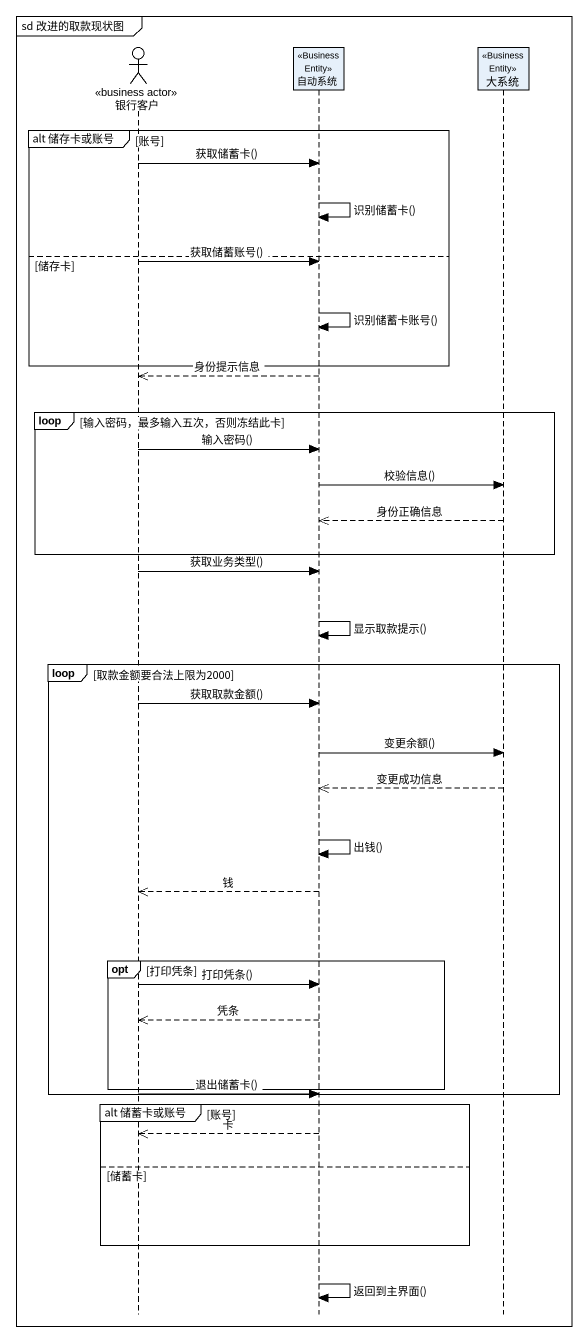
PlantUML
@startuml
mainframe sd 改进的取款现状图
hide footbox
actor 银行客户 <<business actor>>
participant 自动系统 <<Business Entity>>
participant 大系统 <<Business Entity>>

group alt 储存卡或账号 [账号]
  银行客户 -> 自动系统 : 获取储蓄卡()
  自动系统 -> 自动系统 : 识别储蓄卡()
else 储存卡
  银行客户 -> 自动系统 : 获取储蓄账号()
  自动系统 -> 自动系统 : 识别储蓄卡账号()
end
自动系统 -->> 银行客户 : 身份提示信息
loop 输入密码，最多输入五次，否则冻结此卡
  银行客户 -> 自动系统 : 输入密码()
  自动系统 -> 大系统 : 校验信息()
  大系统 -->> 自动系统 : 身份正确信息
end
银行客户 -> 自动系统 : 获取业务类型()
自动系统 -> 自动系统 : 显示取款提示()
loop 取款金额要合法上限为2000
  银行客户 -> 自动系统 : 获取取款金额()
  自动系统 -> 大系统 : 变更余额()
  大系统 -->> 自动系统 : 变更成功信息
  自动系统 -> 自动系统 : 出钱()
  自动系统 -->> 银行客户 : 钱
  opt 打印凭条
    银行客户 -> 自动系统 : 打印凭条()
    自动系统 -->> 银行客户 : 凭条
  end
  银行客户 -> 自动系统 : 退出储蓄卡()
end
group alt 储蓄卡或账号 [账号]
  自动系统 -->> 银行客户 : 卡
else 储蓄卡
end
自动系统 -> 自动系统 : 返回到主界面()
@enduml
